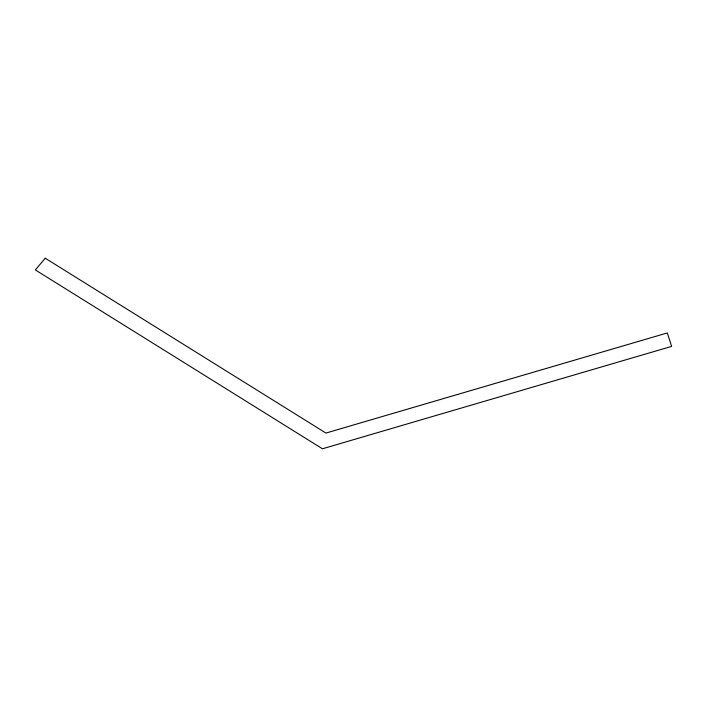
<?xml version="1.0" encoding="UTF-8"?>
<svg xmlns="http://www.w3.org/2000/svg" width="707" height="707" viewBox="0 0 707 707"><rect width="100%" height="100%" fill="white"/><g stroke="black" fill="none" stroke-linecap="round" stroke-linejoin="round"><path stroke-width="1.06" d="M45.239 258.214L35.35 269.941L322.454 448.786L671.65 346.377L667.311 332.944L325.927 433.064L45.239 258.214"/></g></svg>
